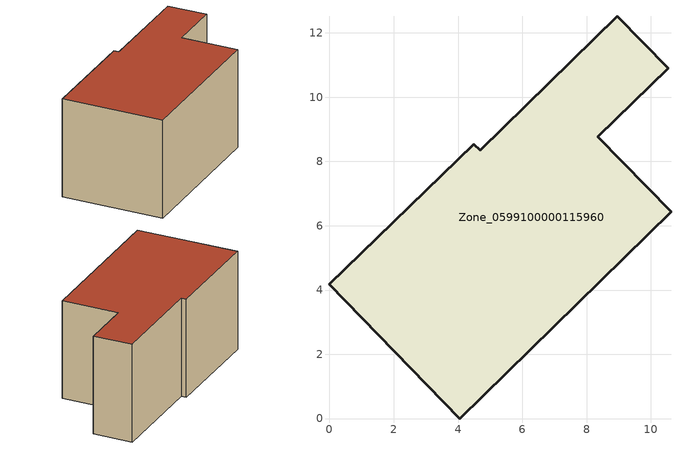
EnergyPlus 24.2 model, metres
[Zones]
Zone_0599100000115960
 floor ground (C_G): 4.69,8.34 8.96,12.51 10.54,10.9 8.35,8.76 10.63,6.43 4.06,0 0,4.18 4.49,8.54 z0
 wall outside (C_F): 4.06,0 10.63,6.43 8.35,8.76 10.54,10.9 8.96,12.51 4.69,8.34 4.49,8.54 0,4.18 4.06,0 z0:5.72
 roof outside (C_R): 8.96,12.51 4.69,8.34 4.49,8.54 0,4.18 4.06,0 10.63,6.43 8.35,8.76 10.54,10.9 z5.72
[BUILDING]
Pand.0599100000115960: North Axis=0; Terrain=City; Loads Convergence Tolerance Value=0.04; Temperature Convergence Tolerance Value=0.4; Solar Distribution=FullExterior; Maximum Number of Warmup Days=25; Minimum Number of Warmup Days=1
[Site:Location]
Rotterdam.The.Hague.AP_ZH_NLD Design_Conditions: Latitude=51.96; Longitude=4.45; Time Zone=1; Elevation=-4.5
[SITE:GROUNDTEMPERATURE:BUILDINGSURFACE]
18, 18, 18, 18, 18, 18, 18, 18, 18, 18, 18, 18
[MATERIAL] Thermal Absorptance=0.9; Solar Absorptance=0.7; Visible Absorptance=0.7
Name | Roughness | Thickness | Conductivity | Density | Specific Heat
G.TC.1975-1991 | MediumSmooth | 0.15 | 0.288461 | 540 | 1210
F.TC.1975-1991 | Rough | 0.3 | 0.230769 | 1920 | 840
R.TC.1975-1991 | MediumRough | 0.2 | 0.153846 | 1500 | 1000
[CONSTRUCTION]
C_G: G.TC.1975-1991
C_F: F.TC.1975-1991
C_R: R.TC.1975-1991
[ZONE]
Zone_0599100000115960: Type=1; Multiplier=1; Ceiling Height=Autocalculate; Volume=Autocalculate; Floor Area=autocalculate; Part of Total Floor Area=Yes
[ZONEINFILTRATION:DESIGNFLOWRATE]
Infil_Zone_0599100000115960: Zone or ZoneList or Space or SpaceList=Zone_0599100000115960; Schedule=AlwaysOn; Design Flow Rate Calculation Method=Flow/Area; Flow Rate per Floor Area=0.003; Constant Term Coefficient=1; Temperature Term Coefficient=0; Velocity Term Coefficient=0; Velocity Squared Term Coefficient=0
[HVACTEMPLATE:ZONE:IDEALLOADSAIRSYSTEM]
Zone_0599100000115960: Maximum Heating Supply Air Temperature=50; Minimum Cooling Supply Air Temperature=13; Maximum Heating Supply Air Humidity Ratio=0.0156; Minimum Cooling Supply Air Humidity Ratio=0.0077; Heating Limit=NoLimit; Cooling Limit=NoLimit; Dehumidification Control Type=ConstantSensibleHeatRatio; Cooling Sensible Heat Ratio=0.7; Dehumidification Setpoint=60; Humidification Control Type=None; Humidification Setpoint=30; Outdoor Air Method=None; Outdoor Air Flow Rate per Person=0.00944; Outdoor Air Flow Rate per Zone Floor Area=0; Outdoor Air Flow Rate per Zone=0; Demand Controlled Ventilation Type=None; Outdoor Air Economizer Type=NoEconomizer; Heat Recovery Type=None; Sensible Heat Recovery Effectiveness=0.7; Latent Heat Recovery Effectiveness=0.65
[ZONECONTROL:THERMOSTAT]
ThermostatControl_Zone_0599100000115960: Zone or ZoneList=Zone_0599100000115960; Control Type Schedule=DualSetpointControlType; Control 1=Thermostat_Zone_0599100000115960; Temperature Difference Between Cutout And Setpoint=0
[THERMOSTATSETPOINT:DUALSETPOINT]
Thermostat_Zone_0599100000115960: Heating Setpoint Temperature Schedule=HeatingSetpoint_Zone_0599100000115960; Cooling Setpoint Temperature Schedule=CoolingSetpoint_Zone_0599100000115960
[SCHEDULE:COMPACT]
HeatingSetpoint_Zone_0599100000115960: Through: 12/31, For: AllDays, Until: 24:00, 21
CoolingSetpoint_Zone_0599100000115960: Through: 12/31, For: AllDays, Until: 24:00, 24
DualSetpointControlType: Through: 12/31, For: AllDays, Until: 24:00, 4
AlwaysOn: Through: 12/31, For: AllDays, Until: 24:00, 1
